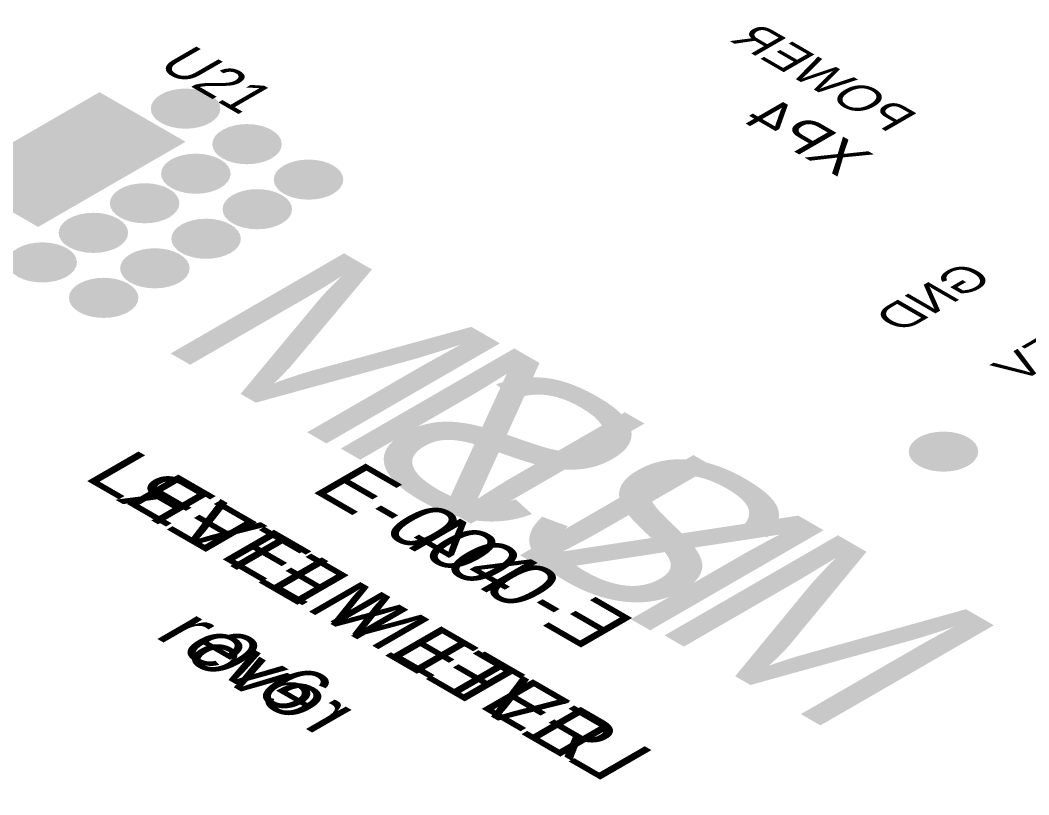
# Model space of a CAD drawing. Header units: millimetres. Extents: x -6 to 177, y -65 to 42.
# Drawn here: x 94.37 to 111.78, y -52.06 to -38.68 of the extents above; entities that cross this region are included whole.
import ezdxf

# ---------------------------------------------------------------- set-up
doc = ezdxf.new("R2010")
doc.units = ezdxf.units.MM
for name, color, linetype, true_color in [('Bottom Layer- Bottom', 7, 'Continuous', 0xffffff), ('Bottom Overlay- Bot Silk', 7, 'Continuous', 0xffffff), ('Bottom Solder- Bot Mask', 7, 'Continuous', 0xffffff), ('Top Layer- Top', 7, 'Continuous', 0xffffff), ('Top Overlay- Top Silk', 7, 'Continuous', 0xffffff), ('Top Paste- Top Paste', 7, 'Continuous', 0xffffff), ('Top Solder- Top Mask', 7, 'Continuous', 0xffffff), ('Via Holes', 7, 'Continuous', 0xffffff)]:
    doc.layers.add(name, color=color, linetype=linetype, true_color=true_color)
doc.styles.add('Arial', font='')
doc.styles.get('Arial').set_extended_font_data('Arial')

# ---------------------------------------------------------------- blocks, each defined once
blk = doc.blocks.new('SOT_223_117')
at = {"layer": 'Top Layer- Top', "linetype": 'Continuous', "lineweight": 18}
for points in [[(91.641, -37.6), (92.419, -37.151), (93.833, -37.967), (93.055, -38.416)], [(90.015, -38.539), (90.793, -38.09), (92.207, -38.906), (91.429, -39.355)], [(88.388, -39.478), (89.166, -39.029), (90.58, -39.845), (89.803, -40.294)], [(93.267, -41.396), (95.742, -39.968), (97.156, -40.784), (94.682, -42.213)]]:
    blk.add_hatch(color=7, dxfattribs=at).paths.add_polyline_path(points, flags=0)
at = {"layer": 'Top Paste- Top Paste', "linetype": 'Continuous', "lineweight": 18}
for points in [[(91.641, -37.6), (92.419, -37.151), (93.833, -37.967), (93.055, -38.416)], [(90.015, -38.539), (90.793, -38.09), (92.207, -38.906), (91.429, -39.355)], [(88.388, -39.478), (89.166, -39.029), (90.58, -39.845), (89.803, -40.294)], [(93.267, -41.396), (95.742, -39.968), (97.156, -40.784), (94.682, -42.213)]]:
    blk.add_hatch(color=7, dxfattribs=at).paths.add_polyline_path(points, flags=0)
at = {"layer": 'Top Solder- Top Mask', "linetype": 'Continuous', "lineweight": 18}
for points in [[(91.57, -37.6), (92.419, -37.11), (93.904, -37.967), (93.055, -38.457)], [(89.944, -38.539), (90.793, -38.049), (92.277, -38.906), (91.429, -39.396)], [(88.318, -39.478), (89.166, -38.988), (90.651, -39.845), (89.803, -40.335)], [(93.197, -41.396), (95.742, -39.927), (97.227, -40.784), (94.682, -42.254)]]:
    blk.add_hatch(color=7, dxfattribs=at).paths.add_polyline_path(points, flags=0)

msp = doc.modelspace()

# ---------------------------------------------------------------- hatches: boundary and pattern name
at = {"layer": 'Bottom Layer- Bottom', "linetype": 'Continuous', "lineweight": 18}
h = msp.add_hatch(color=7, dxfattribs=at)
edge = h.paths.add_edge_path(flags=0)
edge.add_ellipse((97.227, -40.212), major_axis=(-0.55, 0), ratio=0.57735, start_angle=0, end_angle=360)
h = msp.add_hatch(color=7, dxfattribs=at)
edge = h.paths.add_edge_path(flags=0)
edge.add_ellipse((98.288, -40.825), major_axis=(-0.55, 0), ratio=0.57735, start_angle=0, end_angle=360)
h = msp.add_hatch(color=7, dxfattribs=at)
edge = h.paths.add_edge_path(flags=0)
edge.add_ellipse((97.404, -41.335), major_axis=(-0.55, 0), ratio=0.57735, start_angle=0, end_angle=360)
h = msp.add_hatch(color=7, dxfattribs=at)
edge = h.paths.add_edge_path(flags=0)
edge.add_ellipse((99.349, -41.437), major_axis=(-0.55, 0), ratio=0.57735, start_angle=0, end_angle=360)
h = msp.add_hatch(color=7, dxfattribs=at)
edge = h.paths.add_edge_path(flags=0)
edge.add_ellipse((96.52, -41.845), major_axis=(-0.55, 0), ratio=0.57735, start_angle=0, end_angle=360)
h = msp.add_hatch(color=7, dxfattribs=at)
edge = h.paths.add_edge_path(flags=0)
edge.add_ellipse((98.465, -41.948), major_axis=(-0.55, 0), ratio=0.57735, start_angle=0, end_angle=360)
h = msp.add_hatch(color=7, dxfattribs=at)
edge = h.paths.add_edge_path(flags=0)
edge.add_ellipse((95.636, -42.356), major_axis=(-0.55, 0), ratio=0.57735, start_angle=0, end_angle=360)
h = msp.add_hatch(color=7, dxfattribs=at)
edge = h.paths.add_edge_path(flags=0)
edge.add_ellipse((97.581, -42.458), major_axis=(-0.55, 0), ratio=0.57735, start_angle=0, end_angle=360)
h = msp.add_hatch(color=7, dxfattribs=at)
edge = h.paths.add_edge_path(flags=0)
edge.add_ellipse((94.752, -42.866), major_axis=(-0.55, 0), ratio=0.57735, start_angle=0, end_angle=360)
h = msp.add_hatch(color=7, dxfattribs=at)
edge = h.paths.add_edge_path(flags=0)
edge.add_ellipse((96.697, -42.968), major_axis=(-0.55, 0), ratio=0.57735, start_angle=0, end_angle=360)
h = msp.add_hatch(color=7, dxfattribs=at)
edge = h.paths.add_edge_path(flags=0)
edge.add_ellipse((95.813, -43.478), major_axis=(-0.55, 0), ratio=0.57735, start_angle=0, end_angle=360)
h = msp.add_hatch(color=7, dxfattribs=at)
edge = h.paths.add_edge_path(flags=0)
edge.add_ellipse((110.309, -46.132), major_axis=(-0.55, 0), ratio=0.57735, start_angle=0, end_angle=360)
at = {"layer": 'Bottom Solder- Bot Mask', "linetype": 'Continuous', "lineweight": 18}
h = msp.add_hatch(color=7, dxfattribs=at)
edge = h.paths.add_edge_path(flags=0)
edge.add_ellipse((97.227, -40.212), major_axis=(-0.6, 0), ratio=0.57735, start_angle=0, end_angle=360)
h = msp.add_hatch(color=7, dxfattribs=at)
edge = h.paths.add_edge_path(flags=0)
edge.add_ellipse((98.288, -40.825), major_axis=(-0.6, 0), ratio=0.57735, start_angle=0, end_angle=360)
h = msp.add_hatch(color=7, dxfattribs=at)
edge = h.paths.add_edge_path(flags=0)
edge.add_ellipse((97.404, -41.335), major_axis=(-0.6, 0), ratio=0.57735, start_angle=0, end_angle=360)
h = msp.add_hatch(color=7, dxfattribs=at)
edge = h.paths.add_edge_path(flags=0)
edge.add_ellipse((99.349, -41.437), major_axis=(-0.6, 0), ratio=0.57735, start_angle=0, end_angle=360)
h = msp.add_hatch(color=7, dxfattribs=at)
edge = h.paths.add_edge_path(flags=0)
edge.add_ellipse((96.52, -41.845), major_axis=(-0.6, 0), ratio=0.57735, start_angle=0, end_angle=360)
h = msp.add_hatch(color=7, dxfattribs=at)
edge = h.paths.add_edge_path(flags=0)
edge.add_ellipse((98.465, -41.948), major_axis=(-0.6, 0), ratio=0.57735, start_angle=0, end_angle=360)
h = msp.add_hatch(color=7, dxfattribs=at)
edge = h.paths.add_edge_path(flags=0)
edge.add_ellipse((95.636, -42.356), major_axis=(-0.6, 0), ratio=0.57735, start_angle=0, end_angle=360)
h = msp.add_hatch(color=7, dxfattribs=at)
edge = h.paths.add_edge_path(flags=0)
edge.add_ellipse((97.581, -42.458), major_axis=(-0.6, 0), ratio=0.57735, start_angle=0, end_angle=360)
h = msp.add_hatch(color=7, dxfattribs=at)
edge = h.paths.add_edge_path(flags=0)
edge.add_ellipse((94.752, -42.866), major_axis=(-0.6, 0), ratio=0.57735, start_angle=0, end_angle=360)
h = msp.add_hatch(color=7, dxfattribs=at)
edge = h.paths.add_edge_path(flags=0)
edge.add_ellipse((96.697, -42.968), major_axis=(-0.6, 0), ratio=0.57735, start_angle=0, end_angle=360)
h = msp.add_hatch(color=7, dxfattribs=at)
edge = h.paths.add_edge_path(flags=0)
edge.add_ellipse((95.813, -43.478), major_axis=(-0.6, 0), ratio=0.57735, start_angle=0, end_angle=360)
h = msp.add_hatch(color=7, dxfattribs=at)
edge = h.paths.add_edge_path(flags=0)
edge.add_ellipse((110.309, -46.132), major_axis=(-0.6, 0), ratio=0.57735, start_angle=0, end_angle=360)
at = {"layer": 'Top Layer- Top', "linetype": 'Continuous', "lineweight": 18}
h = msp.add_hatch(color=7, dxfattribs=at)
edge = h.paths.add_edge_path(flags=0)
edge.add_ellipse((97.227, -40.212), major_axis=(-0.55, 0), ratio=0.57735, start_angle=0, end_angle=360)
h = msp.add_hatch(color=7, dxfattribs=at)
edge = h.paths.add_edge_path(flags=0)
edge.add_ellipse((98.288, -40.825), major_axis=(-0.55, 0), ratio=0.57735, start_angle=0, end_angle=360)
h = msp.add_hatch(color=7, dxfattribs=at)
edge = h.paths.add_edge_path(flags=0)
edge.add_ellipse((97.404, -41.335), major_axis=(-0.55, 0), ratio=0.57735, start_angle=0, end_angle=360)
h = msp.add_hatch(color=7, dxfattribs=at)
edge = h.paths.add_edge_path(flags=0)
edge.add_ellipse((99.349, -41.437), major_axis=(-0.55, 0), ratio=0.57735, start_angle=0, end_angle=360)
h = msp.add_hatch(color=7, dxfattribs=at)
edge = h.paths.add_edge_path(flags=0)
edge.add_ellipse((96.52, -41.845), major_axis=(-0.55, 0), ratio=0.57735, start_angle=0, end_angle=360)
h = msp.add_hatch(color=7, dxfattribs=at)
edge = h.paths.add_edge_path(flags=0)
edge.add_ellipse((98.465, -41.948), major_axis=(-0.55, 0), ratio=0.57735, start_angle=0, end_angle=360)
h = msp.add_hatch(color=7, dxfattribs=at)
edge = h.paths.add_edge_path(flags=0)
edge.add_ellipse((95.636, -42.356), major_axis=(-0.55, 0), ratio=0.57735, start_angle=0, end_angle=360)
h = msp.add_hatch(color=7, dxfattribs=at)
edge = h.paths.add_edge_path(flags=0)
edge.add_ellipse((97.581, -42.458), major_axis=(-0.55, 0), ratio=0.57735, start_angle=0, end_angle=360)
h = msp.add_hatch(color=7, dxfattribs=at)
edge = h.paths.add_edge_path(flags=0)
edge.add_ellipse((94.752, -42.866), major_axis=(-0.55, 0), ratio=0.57735, start_angle=0, end_angle=360)
h = msp.add_hatch(color=7, dxfattribs=at)
edge = h.paths.add_edge_path(flags=0)
edge.add_ellipse((96.697, -42.968), major_axis=(-0.55, 0), ratio=0.57735, start_angle=0, end_angle=360)
h = msp.add_hatch(color=7, dxfattribs=at)
edge = h.paths.add_edge_path(flags=0)
edge.add_ellipse((95.813, -43.478), major_axis=(-0.55, 0), ratio=0.57735, start_angle=0, end_angle=360)
h = msp.add_hatch(color=7, dxfattribs=at)
edge = h.paths.add_edge_path(flags=0)
edge.add_ellipse((110.309, -46.132), major_axis=(-0.55, 0), ratio=0.57735, start_angle=0, end_angle=360)
at = {"layer": 'Top Solder- Top Mask', "linetype": 'Continuous', "lineweight": 18}
h = msp.add_hatch(color=7, dxfattribs=at)
edge = h.paths.add_edge_path(flags=0)
edge.add_ellipse((97.227, -40.212), major_axis=(-0.6, 0), ratio=0.57735, start_angle=0, end_angle=360)
h = msp.add_hatch(color=7, dxfattribs=at)
edge = h.paths.add_edge_path(flags=0)
edge.add_ellipse((98.288, -40.825), major_axis=(-0.6, 0), ratio=0.57735, start_angle=0, end_angle=360)
h = msp.add_hatch(color=7, dxfattribs=at)
edge = h.paths.add_edge_path(flags=0)
edge.add_ellipse((97.404, -41.335), major_axis=(-0.6, 0), ratio=0.57735, start_angle=0, end_angle=360)
h = msp.add_hatch(color=7, dxfattribs=at)
edge = h.paths.add_edge_path(flags=0)
edge.add_ellipse((99.349, -41.437), major_axis=(-0.6, 0), ratio=0.57735, start_angle=0, end_angle=360)
h = msp.add_hatch(color=7, dxfattribs=at)
edge = h.paths.add_edge_path(flags=0)
edge.add_ellipse((96.52, -41.845), major_axis=(-0.6, 0), ratio=0.57735, start_angle=0, end_angle=360)
h = msp.add_hatch(color=7, dxfattribs=at)
edge = h.paths.add_edge_path(flags=0)
edge.add_ellipse((98.465, -41.948), major_axis=(-0.6, 0), ratio=0.57735, start_angle=0, end_angle=360)
h = msp.add_hatch(color=7, dxfattribs=at)
edge = h.paths.add_edge_path(flags=0)
edge.add_ellipse((95.636, -42.356), major_axis=(-0.6, 0), ratio=0.57735, start_angle=0, end_angle=360)
h = msp.add_hatch(color=7, dxfattribs=at)
edge = h.paths.add_edge_path(flags=0)
edge.add_ellipse((97.581, -42.458), major_axis=(-0.6, 0), ratio=0.57735, start_angle=0, end_angle=360)
h = msp.add_hatch(color=7, dxfattribs=at)
edge = h.paths.add_edge_path(flags=0)
edge.add_ellipse((94.752, -42.866), major_axis=(-0.6, 0), ratio=0.57735, start_angle=0, end_angle=360)
h = msp.add_hatch(color=7, dxfattribs=at)
edge = h.paths.add_edge_path(flags=0)
edge.add_ellipse((96.697, -42.968), major_axis=(-0.6, 0), ratio=0.57735, start_angle=0, end_angle=360)
h = msp.add_hatch(color=7, dxfattribs=at)
edge = h.paths.add_edge_path(flags=0)
edge.add_ellipse((95.813, -43.478), major_axis=(-0.6, 0), ratio=0.57735, start_angle=0, end_angle=360)
h = msp.add_hatch(color=7, dxfattribs=at)
edge = h.paths.add_edge_path(flags=0)
edge.add_ellipse((110.309, -46.132), major_axis=(-0.6, 0), ratio=0.57735, start_angle=0, end_angle=360)
at = {"layer": 'Via Holes', "linetype": 'Continuous', "lineweight": 18}
h = msp.add_hatch(color=7, dxfattribs=at)
edge = h.paths.add_edge_path(flags=0)
edge.add_ellipse((97.227, -40.212), major_axis=(-0.3, 0), ratio=0.57735, start_angle=0, end_angle=360)
h = msp.add_hatch(color=7, dxfattribs=at)
edge = h.paths.add_edge_path(flags=0)
edge.add_ellipse((98.288, -40.825), major_axis=(-0.3, 0), ratio=0.57735, start_angle=0, end_angle=360)
h = msp.add_hatch(color=7, dxfattribs=at)
edge = h.paths.add_edge_path(flags=0)
edge.add_ellipse((97.404, -41.335), major_axis=(-0.3, 0), ratio=0.57735, start_angle=0, end_angle=360)
h = msp.add_hatch(color=7, dxfattribs=at)
edge = h.paths.add_edge_path(flags=0)
edge.add_ellipse((99.349, -41.437), major_axis=(-0.3, 0), ratio=0.57735, start_angle=0, end_angle=360)
h = msp.add_hatch(color=7, dxfattribs=at)
edge = h.paths.add_edge_path(flags=0)
edge.add_ellipse((96.52, -41.845), major_axis=(-0.3, 0), ratio=0.57735, start_angle=0, end_angle=360)
h = msp.add_hatch(color=7, dxfattribs=at)
edge = h.paths.add_edge_path(flags=0)
edge.add_ellipse((98.465, -41.948), major_axis=(-0.3, 0), ratio=0.57735, start_angle=0, end_angle=360)
h = msp.add_hatch(color=7, dxfattribs=at)
edge = h.paths.add_edge_path(flags=0)
edge.add_ellipse((95.636, -42.356), major_axis=(-0.3, 0), ratio=0.57735, start_angle=0, end_angle=360)
h = msp.add_hatch(color=7, dxfattribs=at)
edge = h.paths.add_edge_path(flags=0)
edge.add_ellipse((97.581, -42.458), major_axis=(-0.3, 0), ratio=0.57735, start_angle=0, end_angle=360)
h = msp.add_hatch(color=7, dxfattribs=at)
edge = h.paths.add_edge_path(flags=0)
edge.add_ellipse((94.752, -42.866), major_axis=(-0.3, 0), ratio=0.57735, start_angle=0, end_angle=360)
h = msp.add_hatch(color=7, dxfattribs=at)
edge = h.paths.add_edge_path(flags=0)
edge.add_ellipse((96.697, -42.968), major_axis=(-0.3, 0), ratio=0.57735, start_angle=0, end_angle=360)
h = msp.add_hatch(color=7, dxfattribs=at)
edge = h.paths.add_edge_path(flags=0)
edge.add_ellipse((95.813, -43.478), major_axis=(-0.3, 0), ratio=0.57735, start_angle=0, end_angle=360)
h = msp.add_hatch(color=7, dxfattribs=at)
edge = h.paths.add_edge_path(flags=0)
edge.add_ellipse((110.309, -46.132), major_axis=(-0.3, 0), ratio=0.57735, start_angle=0, end_angle=360)

# ---------------------------------------------------------------- linework, layer by layer
at = {"color": 252, "linetype": 'Continuous', "lineweight": 13}
for points in [[(-6.364, 0.816), (2.946, -4.559), (21.567, -15.309), (49.497, -31.435), (77.428, -47.561), (96.049, -58.311), (105.359, -63.687)], [(-6.364, -0.408), (2.946, -5.784), (21.567, -16.534), (49.497, -32.66), (77.428, -48.786), (96.049, -59.536), (105.359, -64.911)], [(105.359, -63.687), (107.598, -62.394), (112.076, -59.808), (118.794, -55.93), (125.511, -52.052), (129.99, -49.466), (132.229, -48.173)], [(105.359, -64.911), (107.598, -63.619), (112.076, -61.033), (118.794, -57.155), (125.511, -53.276), (129.99, -50.691), (132.229, -49.398)]]:
    msp.add_open_spline(points, degree=3, dxfattribs=at)
at = {"color": 163, "linetype": 'Continuous', "lineweight": 18}
for points in [[(-6.364, -0.408), (2.946, -5.784), (21.567, -16.534), (49.497, -32.66), (77.428, -48.786), (96.049, -59.536), (105.359, -64.911)], [(105.359, -64.911), (107.598, -63.619), (112.076, -61.033), (118.794, -57.155), (125.511, -53.276), (129.99, -50.691), (132.229, -49.398)]]:
    msp.add_open_spline(points, degree=3, dxfattribs=at)

# ---------------------------------------------------------------- block references
msp.add_blockref('SOT_223_117', (0, 0), dxfattribs=at)

# ---------------------------------------------------------------- texts
at = {"layer": 'Bottom Overlay- Bot Silk', "color": 44, "linetype": 'Continuous', "lineweight": 13, "extrusion": (0, -0.816497, -0.57735), "attachment_point": 7, "line_spacing_factor": 1.047437, "style": 'Arial'}
for s, insert, char_height, text_direction in [('\\fArial|b0|i0;\\W0.9941;POWER', (109.363, -40.637, 0.086), 0.75, (-0.707107, 0.408248, -0.57735)), ('\\fArial|b0|i0;\\W1.0096;XP4', (108.5, -41.396, 0.104), 0.912, (-0.707107, 0.408248, -0.57735)), ('\\fArial|b0|i0;\\W0.9619;NSM', (105.534, -49.432, 0.484), 4.23333, (-0.707107, 0.408248, -0.57735)), ('\\fArial|b0|i0;\\W0.9832;GND', (111.211, -43.155, 0.086), 0.75, (-0.707107, -0.408248, 0.57735)), ('\\fArial|b0|i0;\\W1.0035;+5V', (112.979, -44.176, 0.086), 0.75, (-0.707107, -0.408248, 0.57735)), ('\\fArial|b0|i0;\\W1.0024;LEVEL METER', (104.486, -51.853, 0.143), 1.25, (-0.707107, 0.408248, -0.57735)), ('\\fArial|b0|i0;\\W0.9777;E-004', (104.138, -49.578, 0.143), 1.25, (-0.707107, 0.408248, -0.57735)), ('\\fArial|b0|i0;\\W0.9784;rev6', (99.483, -51.037, 0.143), 1.25, (-0.707107, 0.408248, -0.57735))]:
    msp.add_mtext(s, dxfattribs=dict(at, insert=insert, char_height=char_height, text_direction=text_direction))
at = {"layer": 'Top Overlay- Top Silk', "color": 2, "linetype": 'Continuous', "lineweight": 13, "extrusion": (0, 0.816497, 0.57735), "attachment_point": 7, "text_direction": (0.707107, -0.408248, 0.57735), "line_spacing_factor": 1.047437, "style": 'Arial'}
for s, insert, char_height in [('\\fArial|b0|i0;\\W0.8909;U21', (96.698, -39.482, 0.16), 0.912), ('\\fArial|b0|i0;\\W0.9619;NSM', (99.535, -45.913, 0.743), 4.23333), ('\\fArial|b0|i0;\\W1.0024;LEVEL METER', (95.428, -46.582, 0.219), 1.25), ('\\fArial|b0|i0;\\W0.9777;E-004', (99.339, -46.799, 0.219), 1.25), ('\\fArial|b0|i0;\\W0.9784;rev6', (96.644, -49.325, 0.219), 1.25)]:
    msp.add_mtext(s, dxfattribs=dict(at, insert=insert, char_height=char_height))

doc.saveas('drawing.dxf')
